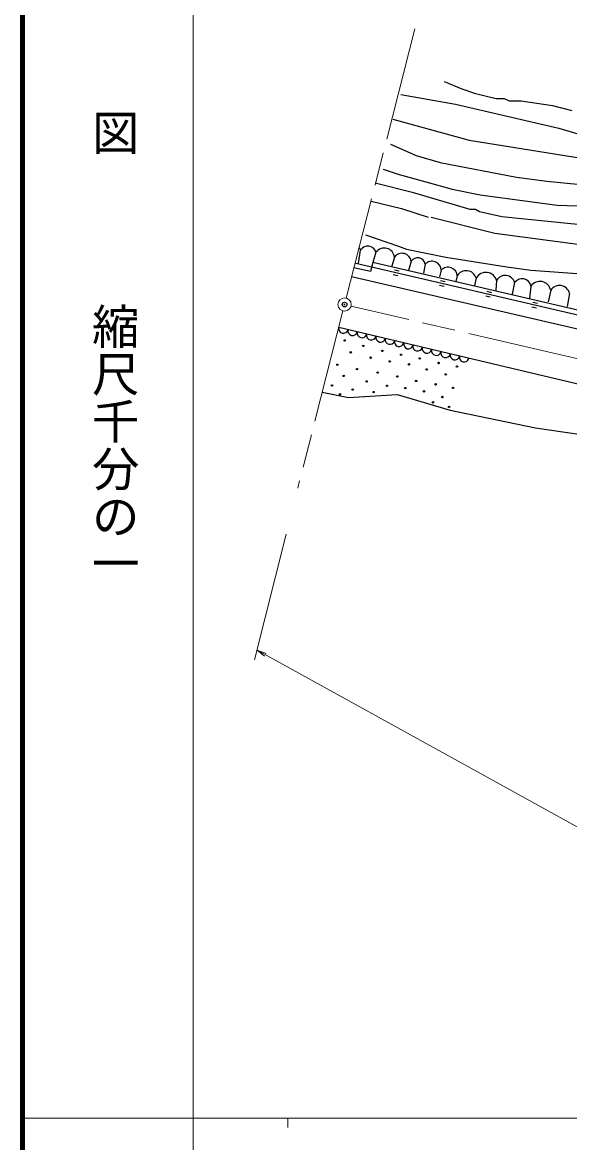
# Model space of a CAD drawing. Units: millimetres, scale not verified. Extents: x 40000 to 680000, y 20000 to 380000.
# Drawn here: x 40000 to 97714, y 202409 to 320577 of the extents above; entities that cross this region are included whole.
import ezdxf
from ezdxf.enums import TextEntityAlignment as Align

# ---------------------------------------------------------------- set-up
doc = ezdxf.new("R2010")
doc.units = ezdxf.units.MM
doc.header["$LTSCALE"] = 1000
doc.header["$PDMODE"] = 32
doc.header["$PDSIZE"] = 500
doc.linetypes.add('CHAIN', pattern=[18.5, 12, -1.5, 3.5, -1.5])
for name, color, linetype, lineweight in [('M-BGD', 7, 'Continuous', 25), ('M-BMK', 2, 'CHAIN', 13), ('M-BMK-SRVR', 3, 'Continuous', 13), ('M-STR-HTXT', 7, 'Continuous', 13), ('M-TTL', 2, 'Continuous', 140), ('M-TTL-BAND', 7, 'Continuous', 13)]:
    doc.layers.add(name, color=color, linetype=linetype, lineweight=lineweight)
doc.layers.add('M-OTRS', color=6, linetype='Continuous')
doc.styles.add('@ＭＳ ゴシック', font='')
doc.styles.get('@ＭＳ ゴシック').set_extended_font_data('@MS Gothic')

# ---------------------------------------------------------------- blocks, each defined once
blk = doc.blocks.new('open_arrow')
at = {"color": 0, "linetype": 'Continuous', "lineweight": -2}
blk.add_lwpolyline([(7.5, 1.25), (0, 0), (7.5, -1.25)], dxfattribs=at)

msp = doc.modelspace()

# ---------------------------------------------------------------- linework, layer by layer
at = {"layer": 'M-BGD'}
for p, q in [((76184, 298168), (79655, 296983)), ((75437, 295183), (75673, 296533)), ((77293, 296331), (76946, 295247)), ((79251, 295825), (78981, 294880)), ((76727, 294283), (74971, 294693)), ((75160, 295162), (85898, 292678)), ((76954, 295257), (76727, 294283)), ((138897, 280807), (76954, 295257)), ((79236, 294476), (79723, 294363)), ((81006, 295386), (80736, 294407)), ((82491, 295082), (82289, 294137)), ((84179, 294441), (83976, 293732)), ((172480, 271168), (74724, 293724)), ((79123, 293989), (79610, 293876)), ((84107, 293349), (84594, 293236)), ((85867, 293833), (85698, 293259)), ((87858, 293597), (87689, 292821)), ((90018, 293361), (89951, 292314)), ((91909, 293124), (91672, 291909)), ((83994, 292862), (84482, 292749)), ((85898, 292678), (112806, 286382)), ((88977, 292214), (89464, 292100)), ((93630, 292753), (93495, 291470)), ((95723, 292314), (95453, 291099)), ((97714, 291977), (97444, 290593)), ((88863, 291727), (89350, 291613)), ((93846, 291075), (94333, 290961)), ((93732, 290588), (94219, 290474)), ((123332, 276518), (73365, 288393)), ((71624, 281564), (74382, 281005)), ((74382, 281005), (79513, 281308)), ((79513, 281308), (85116, 279688)), ((85116, 279688), (94128, 277798)), ((94128, 277798), (103984, 276380))]:
    msp.add_line(p, q, dxfattribs=at)
for points in [[(84481, 314339), (86344, 313577), (87783, 313069), (89985, 312561), (90831, 312561), (91339, 312307), (92609, 312307), (95911, 311799), (97943, 311291)], [(79909, 312985), (85667, 311969), (96589, 309429), (100483, 308243), (104293, 307397), (105987, 306973), (109881, 306465), (115554, 305873), (118263, 305534), (122751, 304687), (129270, 302655), (133080, 300962), (135451, 299777), (137906, 298422), (139684, 297152)], [(79063, 310360), (87106, 308159), (109289, 304603), (113691, 303925), (115300, 303841), (117417, 303587), (123174, 302486), (127069, 301216), (129101, 300454), (132064, 299184), (138922, 295628)], [(78809, 307735), (81518, 306550), (84058, 305788), (92101, 304264), (95319, 303841), (107172, 302655), (111067, 302317), (115554, 301809), (116824, 301639), (123259, 300623), (125206, 300200), (129270, 298845), (134858, 296136), (138329, 294019)], [(78047, 305111), (79740, 304518), (82534, 303756), (85328, 302994), (88291, 302401), (96419, 301301), (101669, 301131), (111998, 300454), (115131, 300115), (117840, 299692), (122666, 298591), (127238, 296644), (134943, 293765), (136890, 292580), (137821, 291649)], [(77200, 303671), (81095, 302655), (87191, 300877), (87783, 300877), (88207, 300623), (90577, 300115), (97859, 299353), (100822, 299099), (102854, 298845), (103447, 298591), (107765, 298083), (114538, 297745)], [(76777, 301724), (79994, 300962), (82788, 300031)], [(83127, 300031), (89815, 298337), (101499, 296813), (108950, 296390)], [(79655, 296983), (80502, 296644), (84651, 295797), (91085, 294781), (93625, 294443), (104378, 293681), (109204, 293257), (115977, 292495), (120126, 291564), (136128, 284875)]]:
    msp.add_lwpolyline(points, dxfattribs=at)
for centre in [(73974, 287034), (75959, 286452), (77964, 285931), (74635, 285771), (76720, 285209), (78746, 284808), (79949, 285510), (81913, 285129), (73232, 284467), (75277, 284006), (77462, 283645), (80771, 284507), (82635, 283966), (83898, 284648), (85843, 284267), (73893, 283284), (76319, 282703), (79548, 283224), (81532, 282763), (83578, 282402), (84660, 283445), (72650, 282282), (73492, 281339), (74836, 281841), (77041, 281580), (78465, 282242), (80390, 282001), (82355, 281660), (85422, 282021), (83297, 280497), (84299, 281059), (85001, 280016)]:
    msp.add_circle(centre, 75, dxfattribs=at)
for centre, radius, start, end in [((74821, 296297), 884, 15.49485, 37.89829), ((76441, 296095), 884, 15.49485, 150.25512), ((78167, 295670), 1095, 8.1197, 142.87997), ((80037, 295240), 980, 8.58362, 143.34389), ((81685, 294925), 821, 11.05973, 145.82), ((83202, 294410), 978, 1.81307, 136.57334), ((84896, 293785), 972, 2.82099, 137.58126), ((86813, 293300), 1086, 15.85369, 150.61396), ((88889, 293029), 1177, 16.37795, 151.13822), ((90914, 292849), 1032, 15.49485, 150.25512), ((92692, 292580), 954, 10.44841, 145.20868), ((94585, 292098), 1158, 10.77779, 145.53806), ((96648, 291731), 1094, 13.00014, 147.76041), ((73856, 288280), 504, 167.03277, 346.22916), ((74835, 288047), 504, 167.03277, 346.22916), ((75815, 287814), 504, 167.03277, 346.22916), ((76795, 287581), 504, 167.03277, 346.22916), ((77775, 287349), 504, 167.03277, 346.22916), ((78754, 287116), 504, 167.03277, 346.22916), ((79734, 286883), 504, 167.03277, 346.22916), ((80714, 286650), 504, 167.03277, 346.22916), ((81694, 286417), 504, 167.03277, 346.22916), ((82673, 286184), 504, 167.03277, 346.22916), ((83653, 285951), 504, 167.03277, 346.22916), ((84633, 285719), 504, 167.03277, 346.22916), ((85613, 285486), 504, 167.03277, 346.22916), ((86592, 285253), 504, 167.03277, 346.22916)]:
    msp.add_arc(centre, radius, start, end, dxfattribs=at)
at = {"layer": 'M-BMK'}
for p, q in [((81394, 319886), (74156, 291494)), ((73810, 290138), (69042, 271436)), ((170829, 268223), (74664, 290657))]:
    msp.add_line(p, q, dxfattribs=at)
at = {"layer": 'M-BMK-SRVR'}
msp.add_circle((73983, 290816), 700, dxfattribs=at)
at = {"layer": 'M-OTRS'}
msp.add_point((73983, 290816), dxfattribs=at)
at = {"layer": 'M-STR-HTXT'}
msp.add_line((67822, 266587), (64485, 253319), dxfattribs=at)
msp.add_lwpolyline([(64746, 254356), (113929, 227214), (254280, 227214)], dxfattribs=at)
at = {"layer": 'M-TTL'}
msp.add_line((40000, 380000), (40000, 20000), dxfattribs=at)
at = {"layer": 'M-TTL-BAND'}
for p, q in [((58000, 370000), (58000, 20000)), ((40000, 205000), (579000, 205000)), ((68000, 205000), (68000, 204000))]:
    msp.add_line(p, q, dxfattribs=at)

# ---------------------------------------------------------------- block references
at = {"layer": 'M-STR-HTXT', "xscale": 133, "yscale": 133, "rotation": 331.1}
msp.add_blockref('open_arrow', (64746, 254356), dxfattribs=at)

# ---------------------------------------------------------------- texts
at = {"layer": 'M-TTL-BAND', "style": '@ＭＳ ゴシック'}
for s, p in [('平\u3000\u3000面\u3000\u3000図', (49777, 306475)), ('縮尺千分の一', (49777, 261030))]:
    msp.add_text(s, height=3666, rotation=270, dxfattribs=at).set_placement(p, align=Align.MIDDLE_RIGHT)

doc.saveas('drawing.dxf')
